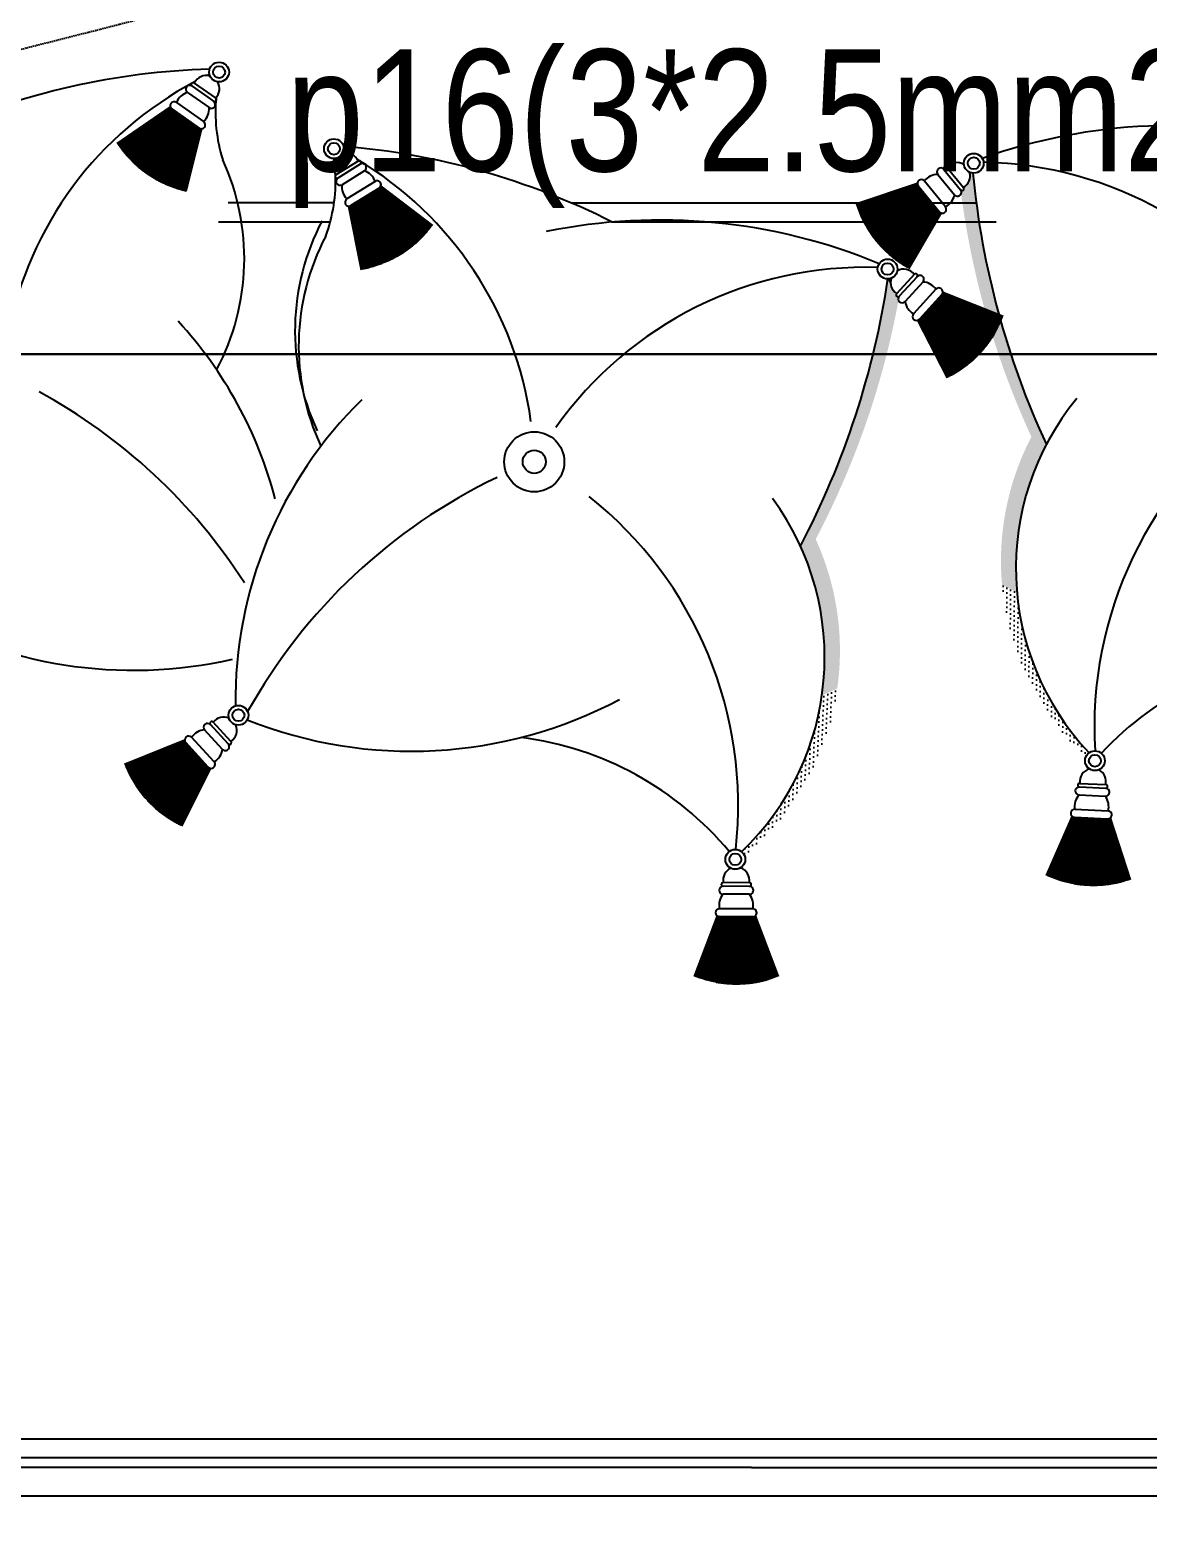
# Model space of a CAD drawing. Header units: inches. Extents: x 23642 to 146359, y -5490 to 33031.
# Drawn here: x 58561 to 59085, y 25378 to 26084 of the extents above; entities that cross this region are included whole.
import ezdxf

# ---------------------------------------------------------------- set-up
doc = ezdxf.new("R2010")
doc.units = ezdxf.units.IN
doc.header["$LTSCALE"] = 5
doc.header["$MEASUREMENT"] = 0
doc.linetypes.add('Hidden (½x)', pattern=[0.1875, 0.125, -0.0625])
for name, color, linetype in [('Lighting', 3, 'Continuous'), ('LowPower', 4, 'Continuous'), ('Power', 2, 'Continuous')]:
    doc.layers.add(name, color=color, linetype=linetype)
doc.styles.add('ROMANS', font='')
doc.styles.get('ROMANS').set_extended_font_data('Arial Narrow')
pattern_1 = [(242.8598708, (46.934024, 123.8614323), (0.001786885337, -0.002433010644), [0, -0.0027])]
pattern_2 = [(114.1448937, (47.2678317, 134.0139328), (0.00191157614, 0.0023363169), [0, -0.0027])]

# ---------------------------------------------------------------- blocks, each defined once
blk = doc.blocks.new('sofa')
h = blk.add_hatch()
h.set_pattern_fill('DOTS', color=256, scale=0.0432, angle=602.85987, style=0)
h.set_pattern_definition(pattern_1)
h.paths.add_polyline_path([(-120.17001, 133.37175), (-120.17486, 133.3623, 0.038784), (-120.1489, 133.36667, -0.001847), (-120.15779, 133.37329, -0.018128)])
h.paths.add_polyline_path([(-120.15779, 133.37329, 0.001847), (-120.1489, 133.36667, 0.036379), (-120.12544, 133.37436, -0.005703), (-120.14315, 133.37635, -0.022025)])
h.paths.add_polyline_path([(-120.14315, 133.37635, 0.005703), (-120.12544, 133.37436, 0.1075), (-120.06599, 133.41537, -0.132171), (-120.06854, 133.4174, -0.127339)])
h = blk.add_hatch()
h.set_pattern_fill('DOTS', color=256, scale=0.0432, angle=602.85987, style=0)
h.set_pattern_definition(pattern_1)
h.paths.add_polyline_path([(-120.4355, 133.34384, -0.085347), (-120.43604, 133.34178, -0.346667), (-120.42655, 133.33775), (-120.42644, 133.33784, -0.962307), (-120.42491, 133.33611, 0.000005), (-120.4249, 133.33611, -0.266117), (-120.42243, 133.33643, 0.012545), (-120.39605, 133.34056, -0.01378), (-120.38691, 133.35081, -0.02307)])
h.paths.add_polyline_path([(-120.38691, 133.35081, 0.01378), (-120.39605, 133.34056, 0.063062), (-120.26855, 133.3809, -0.012257), (-120.27584, 133.38493, -0.054739)])
h.paths.add_polyline_path([(-120.24169, 133.36969, -0.012903), (-120.23699, 133.37919, -0.042691), (-120.26371, 133.39034, -0.00624), (-120.27584, 133.38493, 0.055194)])
h.paths.add_polyline_path([(-120.23699, 133.37919, 0.012903), (-120.24169, 133.36969, 0.099932), (-120.17486, 133.3623), (-120.17001, 133.37175, -0.100151)])
h = blk.add_hatch()
h.set_pattern_fill('DOTS', color=256, scale=0.0432, angle=559.8083, style=0)
h.set_pattern_definition(pattern_2)
h.paths.add_polyline_path([(-120.36853, 133.29003, 0.085347), (-120.36896, 133.29211, 0.346667), (-120.35928, 133.29564), (-120.35917, 133.29555, 0.962307), (-120.35755, 133.29719, -0.000005), (-120.35754, 133.29719, 0.266117), (-120.35509, 133.29674, -0.012545), (-120.32896, 133.29124, 0.01378), (-120.32037, 133.28053, 0.02307)])
h.paths.add_polyline_path([(-120.32037, 133.28053, -0.01378), (-120.32896, 133.29124, -0.063062), (-120.20375, 133.2443, 0.012257), (-120.21124, 133.24065, 0.054739)])
h.paths.add_polyline_path([(-120.17634, 133.25408, 0.012903), (-120.17214, 133.24435, 0.042691), (-120.19941, 133.23461, 0.00624), (-120.21124, 133.24065, -0.055194)])
h.paths.add_polyline_path([(-120.17214, 133.24435, -0.012903), (-120.17634, 133.25408, -0.099932), (-120.10921, 133.25797), (-120.10486, 133.24828, 0.100151)])
h = blk.add_hatch()
h.set_pattern_fill('DOTS', color=256, scale=0.0432, angle=559.8083, style=0)
h.set_pattern_definition(pattern_2)
h.paths.add_polyline_path([(-120.10486, 133.24828), (-120.10921, 133.25797, -0.038784), (-120.08352, 133.25225, 0.001847), (-120.09274, 133.2461, 0.018128)])
h.paths.add_polyline_path([(-120.09274, 133.2461, -0.001847), (-120.08352, 133.25225, -0.036379), (-120.06049, 133.24334, 0.005703), (-120.07827, 133.24229, 0.022025)])
h.paths.add_polyline_path([(-120.07827, 133.24229, -0.005703), (-120.06049, 133.24334, -0.1075), (-120.00326, 133.19929, 0.132171), (-120.00591, 133.19739, 0.127339)])
for p, q in [((-119.61609, 133.20359), (-119.61609, 134.35946)), ((-119.59809, 132.19946), (-119.59809, 134.35946)), ((-119.63409, 133.4927), (-119.63409, 133.20359)), ((-119.62209, 133.4927), (-119.62209, 133.20359)), ((-120.04918, 133.41141), (-120.04835, 133.42805)), ((-120.04687, 133.4113), (-120.04605, 133.42794)), ((-120.04187, 133.41105), (-120.04105, 133.42769)), ((-120.0328, 133.4084), (-120.03176, 133.42942)), ((-120.0278, 133.40816), (-120.02676, 133.42917)), ((-120.40471, 133.1151), (-120.40471, 133.35858)), ((-120.41671, 133.08934), (-120.41671, 133.34599)), ((-120.43933, 133.32727), (-120.42644, 133.33784)), ((-120.43786, 133.32548), (-120.42498, 133.33605)), ((-120.43469, 133.32161), (-120.4218, 133.33218)), ((-120.43055, 133.31312), (-120.41428, 133.32646)), ((-120.42738, 133.30925), (-120.41111, 133.32259)), ((-120.36198, 133.32045), (-120.34643, 133.30627)), ((-120.35861, 133.32415), (-120.34306, 133.30997)), ((-120.36993, 133.30848), (-120.35761, 133.29725)), ((-120.36655, 133.31218), (-120.35424, 133.30095)), ((-120.37148, 133.30677), (-120.35917, 133.29555)), ((-119.98627, 133.20236), (-119.98631, 133.1857)), ((-119.98396, 133.20235), (-119.984, 133.18569)), ((-119.97895, 133.20234), (-119.979, 133.18568)), ((-119.96976, 133.20451), (-119.96981, 133.18346)), ((-119.96475, 133.20449), (-119.9648, 133.18345)), ((-119.63409, 133.20359), (-119.63409, 132.22405)), ((-119.62209, 133.20359), (-119.62209, 132.19946)), ((-119.61609, 133.20359), (-119.61609, 132.19946)), ((-120.4303, 132.96526), (-120.41917, 132.9474)), ((-120.42605, 132.96791), (-120.41492, 132.95005)), ((-120.44315, 132.95467), (-120.43434, 132.94053)), ((-120.44119, 132.9559), (-120.43238, 132.94175)), ((-120.43694, 132.95854), (-120.42813, 132.9444)), ((-120.41671, 132.93938), (-120.41671, 132.87236)), ((-120.40471, 132.86611), (-120.40471, 132.93695)), ((-120.07567, 132.87401), (-120.08792, 132.86271)), ((-120.07411, 132.87231), (-120.08636, 132.86101)), ((-120.07071, 132.86863), (-120.08296, 132.85733)), ((-120.4925, 132.85071), (-120.48296, 132.86438)), ((-120.4906, 132.84939), (-120.48106, 132.86305)), ((-120.4865, 132.84653), (-120.47696, 132.86019)), ((-120.06287, 132.86336), (-120.07834, 132.84909)), ((-120.05948, 132.85968), (-120.07494, 132.84541)), ((-120.48022, 132.83947), (-120.46817, 132.85672)), ((-120.47611, 132.8366), (-120.46406, 132.85386))]:
    blk.add_line(p, q)
at = {"color": 8}
for p, q in [((-120.02722, 133.43075), (-119.98816, 133.44337)), ((-120.02707, 133.43051), (-119.98796, 133.44279)), ((-120.02695, 133.43026), (-119.98777, 133.44222)), ((-120.02686, 133.43), (-119.98759, 133.44164)), ((-120.02679, 133.42973), (-119.98741, 133.44107)), ((-120.02676, 133.42946), (-119.98721, 133.44049)), ((-120.02697, 133.425), (-119.98504, 133.43105)), ((-120.02695, 133.42527), (-119.98514, 133.43165)), ((-120.02694, 133.42554), (-119.98525, 133.43224)), ((-120.02693, 133.42581), (-119.98536, 133.43284)), ((-120.02691, 133.42608), (-119.98547, 133.43344)), ((-120.0269, 133.42636), (-119.98559, 133.43403)), ((-120.02688, 133.42664), (-119.98571, 133.43462)), ((-120.02687, 133.42691), (-119.98584, 133.43522)), ((-120.02686, 133.42719), (-119.98598, 133.43581)), ((-120.02684, 133.42747), (-119.98612, 133.4364)), ((-120.02683, 133.42775), (-119.98626, 133.43698)), ((-120.02681, 133.42803), (-119.98641, 133.43757)), ((-120.0268, 133.42831), (-119.98657, 133.43816)), ((-120.02679, 133.4286), (-119.98673, 133.43874)), ((-120.02677, 133.42888), (-119.9869, 133.43932)), ((-120.02676, 133.42917), (-119.98707, 133.4399)), ((-120.02716, 133.42101), (-119.98419, 133.42199)), ((-120.02715, 133.42128), (-119.98421, 133.4226)), ((-120.02714, 133.42154), (-119.98423, 133.4232)), ((-120.02712, 133.4218), (-119.98427, 133.42381)), ((-120.02711, 133.42206), (-119.9843, 133.42442)), ((-120.0271, 133.42233), (-119.98434, 133.42502)), ((-120.02709, 133.42259), (-119.98439, 133.42563)), ((-120.02707, 133.42286), (-119.98444, 133.42623)), ((-120.02706, 133.42312), (-119.9845, 133.42684)), ((-120.02705, 133.42339), (-119.98456, 133.42744)), ((-120.02703, 133.42365), (-119.98463, 133.42804)), ((-120.02702, 133.42392), (-119.9847, 133.42865)), ((-120.02701, 133.42419), (-119.98478, 133.42925)), ((-120.02699, 133.42446), (-119.98486, 133.42985)), ((-120.02698, 133.42473), (-119.98495, 133.43045)), ((-120.02761, 133.41206), (-119.98664, 133.40156)), ((-120.0276, 133.41233), (-119.98648, 133.40215)), ((-120.02758, 133.4126), (-119.98633, 133.40274)), ((-120.02757, 133.41287), (-119.98618, 133.40332)), ((-120.02756, 133.41314), (-119.98604, 133.40391)), ((-120.02754, 133.41341), (-119.9859, 133.4045)), ((-120.02753, 133.41368), (-119.98577, 133.4051)), ((-120.02752, 133.41394), (-119.98564, 133.40569)), ((-120.0275, 133.41421), (-119.98552, 133.40629)), ((-120.02749, 133.41447), (-119.9854, 133.40688)), ((-120.02748, 133.41474), (-119.98529, 133.40748)), ((-120.02746, 133.415), (-119.98519, 133.40808)), ((-120.02745, 133.41527), (-119.98508, 133.40867)), ((-120.02744, 133.41553), (-119.98499, 133.40927)), ((-120.02742, 133.41579), (-119.9849, 133.40987)), ((-120.02741, 133.41605), (-119.98481, 133.41048)), ((-120.0274, 133.41632), (-119.98473, 133.41108)), ((-120.02738, 133.41658), (-119.98466, 133.41168)), ((-120.02737, 133.41684), (-119.98459, 133.41228)), ((-120.02736, 133.4171), (-119.98452, 133.41289)), ((-120.02735, 133.41736), (-119.98446, 133.41349)), ((-120.02733, 133.41762), (-119.98441, 133.4141)), ((-120.02732, 133.41788), (-119.98436, 133.4147)), ((-120.02731, 133.41814), (-119.98432, 133.41531)), ((-120.02729, 133.4184), (-119.98428, 133.41592)), ((-120.02728, 133.41866), (-119.98425, 133.41652)), ((-120.02728, 133.41866), (-119.98425, 133.41652)), ((-120.02727, 133.41892), (-119.98422, 133.41713)), ((-120.02725, 133.41919), (-119.9842, 133.41774)), ((-120.02724, 133.41945), (-119.98418, 133.41834)), ((-120.02723, 133.41971), (-119.98417, 133.41895)), ((-120.02722, 133.41997), (-119.98416, 133.41956)), ((-120.0272, 133.42023), (-119.98416, 133.42017)), ((-120.02719, 133.42049), (-119.98416, 133.42077)), ((-120.02718, 133.42075), (-119.98417, 133.42138)), ((-120.02842, 133.40663), (-119.9908, 133.3902)), ((-120.02825, 133.40686), (-119.99055, 133.39075)), ((-120.0281, 133.40709), (-119.99031, 133.3913)), ((-120.02798, 133.40734), (-119.99006, 133.39186)), ((-120.02789, 133.4076), (-119.98983, 133.39241)), ((-120.02783, 133.40787), (-119.98958, 133.39297)), ((-120.0278, 133.40816), (-119.98937, 133.39354)), ((-120.02779, 133.40844), (-119.98915, 133.3941)), ((-120.02778, 133.40873), (-119.98892, 133.39466)), ((-120.02776, 133.40901), (-119.98871, 133.39523)), ((-120.02775, 133.4093), (-119.98849, 133.39579)), ((-120.02773, 133.40958), (-119.98829, 133.39636)), ((-120.02772, 133.40986), (-119.98808, 133.39693)), ((-120.02771, 133.41014), (-119.98789, 133.39751)), ((-120.02769, 133.41042), (-119.98769, 133.39808)), ((-120.02768, 133.41069), (-119.9875, 133.39866)), ((-120.02766, 133.41097), (-119.98732, 133.39923)), ((-120.02765, 133.41124), (-119.98714, 133.39981)), ((-120.02764, 133.41152), (-119.98697, 133.4004)), ((-120.02762, 133.41179), (-119.9868, 133.40098)), ((-120.36012, 133.32479), (-120.34501, 133.36296)), ((-120.35984, 133.32476), (-120.34444, 133.36274)), ((-120.35957, 133.32469), (-120.34388, 133.36253)), ((-120.35931, 133.3246), (-120.34331, 133.3623)), ((-120.35906, 133.32448), (-120.34275, 133.36208)), ((-120.35883, 133.32433), (-120.34219, 133.36186)), ((-120.35861, 133.32415), (-120.34164, 133.3616)), ((-120.3584, 133.32395), (-120.34108, 133.36136)), ((-120.35818, 133.32376), (-120.34053, 133.36112)), ((-120.35797, 133.32357), (-120.33998, 133.36087)), ((-120.35776, 133.32338), (-120.33943, 133.36062)), ((-120.35756, 133.32319), (-120.33888, 133.36036)), ((-120.35735, 133.323), (-120.33833, 133.3601)), ((-120.35714, 133.32281), (-120.33779, 133.35983)), ((-120.35694, 133.32262), (-120.33725, 133.35956)), ((-120.35673, 133.32244), (-120.33671, 133.35928)), ((-120.35653, 133.32225), (-120.33617, 133.359)), ((-120.35632, 133.32206), (-120.33563, 133.35872)), ((-120.35612, 133.32188), (-120.3351, 133.35843)), ((-120.35592, 133.3217), (-120.33457, 133.35813)), ((-120.35572, 133.32151), (-120.33405, 133.35783)), ((-120.35552, 133.32133), (-120.33352, 133.35753)), ((-120.35532, 133.32115), (-120.333, 133.35722)), ((-120.35512, 133.32097), (-120.33248, 133.3569)), ((-120.35492, 133.32078), (-120.33196, 133.35659)), ((-120.35472, 133.3206), (-120.33145, 133.35626)), ((-120.35452, 133.32042), (-120.33094, 133.35594)), ((-120.35433, 133.32024), (-120.33043, 133.3556)), ((-120.35413, 133.32007), (-120.32992, 133.35527)), ((-120.35393, 133.31989), (-120.32942, 133.35493)), ((-120.35374, 133.31971), (-120.32892, 133.35458)), ((-120.35354, 133.31953), (-120.32842, 133.35423)), ((-120.35335, 133.31935), (-120.32793, 133.35388)), ((-120.35315, 133.31917), (-120.32744, 133.35352)), ((-120.35296, 133.319), (-120.32695, 133.35316)), ((-120.35277, 133.31882), (-120.32647, 133.35279)), ((-120.35257, 133.31864), (-120.32599, 133.35242)), ((-120.35238, 133.31847), (-120.32551, 133.35205)), ((-120.35218, 133.31829), (-120.32503, 133.35167)), ((-120.35199, 133.31811), (-120.32456, 133.35129)), ((-120.3518, 133.31794), (-120.32409, 133.3509)), ((-120.3516, 133.31776), (-120.32363, 133.35051)), ((-120.35141, 133.31759), (-120.32317, 133.35011)), ((-120.35122, 133.31741), (-120.32271, 133.34971)), ((-120.35103, 133.31723), (-120.32226, 133.34931)), ((-120.35083, 133.31706), (-120.32181, 133.3489)), ((-120.35083, 133.31706), (-120.32181, 133.3489)), ((-120.35064, 133.31688), (-120.32136, 133.34849)), ((-120.35045, 133.31671), (-120.32091, 133.34807)), ((-120.35026, 133.31653), (-120.32047, 133.34766)), ((-120.35006, 133.31636), (-120.32004, 133.34723)), ((-120.34987, 133.31618), (-120.31961, 133.34681)), ((-120.34968, 133.316), (-120.31918, 133.34638)), ((-120.34948, 133.31583), (-120.31875, 133.34594)), ((-120.34929, 133.31565), (-120.31833, 133.3455)), ((-120.3491, 133.31547), (-120.31791, 133.34506)), ((-120.3489, 133.3153), (-120.3175, 133.34462)), ((-120.34871, 133.31512), (-120.31709, 133.34417)), ((-120.34851, 133.31494), (-120.31668, 133.34372)), ((-120.34832, 133.31477), (-120.31628, 133.34326)), ((-120.34812, 133.31459), (-120.31589, 133.3428)), ((-120.34793, 133.31441), (-120.31549, 133.34234)), ((-120.34773, 133.31423), (-120.3151, 133.34188)), ((-120.34754, 133.31405), (-120.31472, 133.34141)), ((-120.34734, 133.31387), (-120.31434, 133.34093)), ((-120.34714, 133.31369), (-120.31396, 133.34046)), ((-120.34694, 133.31351), (-120.31359, 133.33998)), ((-120.34675, 133.31333), (-120.31322, 133.3395)), ((-120.34655, 133.31315), (-120.31285, 133.33901)), ((-120.34635, 133.31297), (-120.31249, 133.33852)), ((-120.34615, 133.31279), (-120.31214, 133.33803)), ((-120.34595, 133.31261), (-120.31178, 133.33754)), ((-120.34575, 133.31242), (-120.31144, 133.33704)), ((-120.34555, 133.31224), (-120.31109, 133.33654)), ((-120.34534, 133.31205), (-120.31076, 133.33604)), ((-120.34514, 133.31187), (-120.31042, 133.33553)), ((-120.34494, 133.31168), (-120.31009, 133.33502)), ((-120.34473, 133.3115), (-120.30977, 133.33451)), ((-120.34452, 133.31131), (-120.30945, 133.334)), ((-120.34432, 133.31112), (-120.30913, 133.33348)), ((-120.34411, 133.31093), (-120.30882, 133.33296)), ((-120.3439, 133.31074), (-120.30851, 133.33244)), ((-120.34369, 133.31055), (-120.30821, 133.33191)), ((-120.34348, 133.31036), (-120.30791, 133.33139)), ((-120.34327, 133.31017), (-120.30762, 133.33086)), ((-120.34306, 133.30997), (-120.30733, 133.33032)), ((-120.34286, 133.30977), (-120.30702, 133.3298)), ((-120.34269, 133.30955), (-120.30675, 133.32926)), ((-120.34254, 133.30931), (-120.30648, 133.32872)), ((-120.34243, 133.30907), (-120.3062, 133.32818)), ((-120.34234, 133.3088), (-120.30593, 133.32764)), ((-120.41843, 133.31658), (-120.39006, 133.28418)), ((-120.41823, 133.31675), (-120.38961, 133.28458)), ((-120.41803, 133.31691), (-120.38916, 133.28499)), ((-120.41783, 133.31708), (-120.38871, 133.2854)), ((-120.41763, 133.31724), (-120.38827, 133.28581)), ((-120.41742, 133.31741), (-120.38783, 133.28623)), ((-120.41722, 133.31758), (-120.38739, 133.28665)), ((-120.41702, 133.31774), (-120.38696, 133.28708)), ((-120.41681, 133.31791), (-120.38653, 133.28751)), ((-120.41661, 133.31808), (-120.38611, 133.28794)), ((-120.41641, 133.31824), (-120.38569, 133.28838)), ((-120.4162, 133.31841), (-120.38527, 133.28882)), ((-120.416, 133.31858), (-120.38486, 133.28927)), ((-120.41579, 133.31875), (-120.38445, 133.28972)), ((-120.41558, 133.31892), (-120.38404, 133.29017)), ((-120.41538, 133.31909), (-120.38364, 133.29062)), ((-120.41517, 133.31925), (-120.38324, 133.29108)), ((-120.41496, 133.31942), (-120.38285, 133.29154)), ((-120.41476, 133.3196), (-120.38246, 133.29201)), ((-120.41455, 133.31977), (-120.38207, 133.29248)), ((-120.41434, 133.31994), (-120.38169, 133.29295)), ((-120.41413, 133.32011), (-120.38132, 133.29343)), ((-120.41392, 133.32028), (-120.38094, 133.2939)), ((-120.41371, 133.32046), (-120.38057, 133.29439)), ((-120.4135, 133.32063), (-120.38021, 133.29487)), ((-120.41328, 133.3208), (-120.37985, 133.29536)), ((-120.41307, 133.32098), (-120.37949, 133.29585)), ((-120.41286, 133.32115), (-120.37914, 133.29634)), ((-120.41264, 133.32133), (-120.3788, 133.29684)), ((-120.41242, 133.32151), (-120.37845, 133.29734)), ((-120.41221, 133.32169), (-120.37812, 133.29784)), ((-120.41199, 133.32187), (-120.37778, 133.29835)), ((-120.41177, 133.32205), (-120.37745, 133.29886)), ((-120.41155, 133.32223), (-120.37713, 133.29937)), ((-120.41133, 133.32241), (-120.37681, 133.29988)), ((-120.41111, 133.32259), (-120.37649, 133.3004)), ((-120.4109, 133.32278), (-120.37615, 133.3009)), ((-120.41071, 133.32299), (-120.37586, 133.30143)), ((-120.41056, 133.32322), (-120.37555, 133.30195)), ((-120.41043, 133.32346), (-120.37525, 133.30248)), ((-120.41032, 133.32372), (-120.37495, 133.303)), ((-120.42892, 133.30868), (-120.41582, 133.26978)), ((-120.42864, 133.3087), (-120.41524, 133.26996)), ((-120.42836, 133.30875), (-120.41467, 133.27015)), ((-120.4281, 133.30883), (-120.4141, 133.27034)), ((-120.42785, 133.30894), (-120.41352, 133.27054)), ((-120.4276, 133.30908), (-120.41295, 133.27073)), ((-120.42738, 133.30925), (-120.41239, 133.27096)), ((-120.42715, 133.30943), (-120.41182, 133.27117)), ((-120.42693, 133.30961), (-120.41125, 133.27138)), ((-120.42671, 133.30979), (-120.41069, 133.2716)), ((-120.42649, 133.30997), (-120.41013, 133.27182)), ((-120.42627, 133.31015), (-120.40956, 133.27205)), ((-120.42606, 133.31033), (-120.409, 133.27228)), ((-120.42584, 133.3105), (-120.40845, 133.27252)), ((-120.42563, 133.31068), (-120.40789, 133.27276)), ((-120.42541, 133.31086), (-120.40734, 133.27301)), ((-120.4252, 133.31103), (-120.40679, 133.27327)), ((-120.42499, 133.31121), (-120.40624, 133.27352)), ((-120.42477, 133.31138), (-120.40569, 133.27379)), ((-120.42456, 133.31155), (-120.40515, 133.27405)), ((-120.42435, 133.31173), (-120.40461, 133.27432)), ((-120.42414, 133.3119), (-120.40407, 133.2746)), ((-120.42393, 133.31207), (-120.40353, 133.27488)), ((-120.42372, 133.31224), (-120.40299, 133.27517)), ((-120.42352, 133.31241), (-120.40246, 133.27546)), ((-120.42331, 133.31258), (-120.40193, 133.27575)), ((-120.4231, 133.31275), (-120.4014, 133.27605)), ((-120.4229, 133.31292), (-120.40088, 133.27636)), ((-120.42269, 133.31309), (-120.40036, 133.27667)), ((-120.42249, 133.31326), (-120.39984, 133.27698)), ((-120.42228, 133.31342), (-120.39932, 133.2773)), ((-120.42208, 133.31359), (-120.3988, 133.27762)), ((-120.42187, 133.31376), (-120.39829, 133.27795)), ((-120.42167, 133.31393), (-120.39778, 133.27828)), ((-120.42147, 133.31409), (-120.39728, 133.27862)), ((-120.42126, 133.31426), (-120.39678, 133.27896)), ((-120.42106, 133.31443), (-120.39628, 133.2793)), ((-120.42086, 133.31459), (-120.39578, 133.27965)), ((-120.42065, 133.31476), (-120.39528, 133.28001)), ((-120.42045, 133.31492), (-120.39479, 133.28037)), ((-120.42025, 133.31509), (-120.39431, 133.28073)), ((-120.42005, 133.31526), (-120.39382, 133.28109)), ((-120.41985, 133.31542), (-120.39334, 133.28146)), ((-120.41964, 133.31559), (-120.39286, 133.28184)), ((-120.41944, 133.31575), (-120.39239, 133.28222)), ((-120.41924, 133.31592), (-120.39192, 133.2826)), ((-120.41924, 133.31592), (-120.39192, 133.2826)), ((-120.41904, 133.31608), (-120.39145, 133.28299)), ((-120.41884, 133.31625), (-120.39098, 133.28338)), ((-120.41864, 133.31641), (-120.39052, 133.28378)), ((-119.96529, 133.20605), (-119.92686, 133.22049)), ((-119.96512, 133.20582), (-119.92664, 133.21993)), ((-119.96499, 133.20557), (-119.92642, 133.21936)), ((-119.96489, 133.20532), (-119.92621, 133.2188)), ((-119.96481, 133.20505), (-119.926, 133.21823)), ((-119.96477, 133.20478), (-119.92578, 133.21766)), ((-119.96476, 133.20279), (-119.9245, 133.21363)), ((-119.96476, 133.20251), (-119.92433, 133.21304)), ((-119.96476, 133.20223), (-119.92417, 133.21246)), ((-119.96476, 133.20195), (-119.92401, 133.21187)), ((-119.96475, 133.20449), (-119.92561, 133.21708)), ((-119.96475, 133.2042), (-119.92541, 133.21651)), ((-119.96475, 133.20392), (-119.92522, 133.21594)), ((-119.96475, 133.20363), (-119.92503, 133.21536)), ((-119.96475, 133.20335), (-119.92485, 133.21479)), ((-119.96475, 133.20307), (-119.92467, 133.21421)), ((-119.96477, 133.1987), (-119.92252, 133.20475)), ((-119.96477, 133.19843), (-119.92243, 133.20415)), ((-119.96477, 133.19817), (-119.92234, 133.20355)), ((-119.96477, 133.1979), (-119.92226, 133.20295)), ((-119.96477, 133.19764), (-119.92219, 133.20235)), ((-119.96476, 133.20168), (-119.92386, 133.21129)), ((-119.96476, 133.2014), (-119.92371, 133.2107)), ((-119.96476, 133.20113), (-119.92357, 133.21011)), ((-119.96476, 133.20085), (-119.92343, 133.20952)), ((-119.96476, 133.20058), (-119.9233, 133.20893)), ((-119.96476, 133.20031), (-119.92317, 133.20833)), ((-119.96476, 133.20004), (-119.92305, 133.20774)), ((-119.96476, 133.19977), (-119.92293, 133.20714)), ((-119.96476, 133.1995), (-119.92282, 133.20655)), ((-119.96476, 133.19923), (-119.92271, 133.20595)), ((-119.96476, 133.19897), (-119.92261, 133.20535)), ((-119.96478, 133.19502), (-119.92173, 133.19629)), ((-119.96478, 133.19475), (-119.92171, 133.19568)), ((-119.96478, 133.19449), (-119.9217, 133.19508)), ((-119.96478, 133.19423), (-119.92169, 133.19447)), ((-119.96478, 133.19397), (-119.92169, 133.19386)), ((-119.96478, 133.19397), (-119.92169, 133.19386)), ((-119.96478, 133.19371), (-119.92169, 133.19325)), ((-119.96478, 133.19345), (-119.9217, 133.19265)), ((-119.96478, 133.19319), (-119.92172, 133.19204)), ((-119.96478, 133.19293), (-119.92174, 133.19143)), ((-119.96478, 133.19267), (-119.92176, 133.19083)), ((-119.96477, 133.19737), (-119.92212, 133.20174)), ((-119.96477, 133.19711), (-119.92205, 133.20114)), ((-119.96477, 133.19685), (-119.92199, 133.20053)), ((-119.96477, 133.19659), (-119.92194, 133.19993)), ((-119.96477, 133.19632), (-119.92189, 133.19932)), ((-119.96477, 133.19606), (-119.92185, 133.19872)), ((-119.96477, 133.1958), (-119.92181, 133.19811)), ((-119.96477, 133.19554), (-119.92178, 133.19751)), ((-119.96477, 133.19528), (-119.92175, 133.1969)), ((-119.96482, 133.18317), (-119.9259, 133.17008)), ((-119.9648, 133.18709), (-119.92351, 133.17821)), ((-119.9648, 133.18682), (-119.92365, 133.17762)), ((-119.9648, 133.18654), (-119.9238, 133.17703)), ((-119.9648, 133.18627), (-119.92395, 133.17645)), ((-119.9648, 133.18599), (-119.9241, 133.17586)), ((-119.9648, 133.18571), (-119.92426, 133.17528)), ((-119.9648, 133.18544), (-119.92443, 133.17469)), ((-119.9648, 133.18516), (-119.9246, 133.17411)), ((-119.9648, 133.18488), (-119.92477, 133.17353)), ((-119.9648, 133.18459), (-119.92496, 133.17295)), ((-119.9648, 133.18431), (-119.92514, 133.17238)), ((-119.9648, 133.18403), (-119.92533, 133.1718)), ((-119.9648, 133.18374), (-119.92553, 133.17123)), ((-119.9648, 133.18345), (-119.92573, 133.17066)), ((-119.96479, 133.19109), (-119.92203, 133.18719)), ((-119.96479, 133.19083), (-119.92209, 133.18659)), ((-119.96479, 133.19057), (-119.92216, 133.18598)), ((-119.96479, 133.1903), (-119.92223, 133.18538)), ((-119.96479, 133.19004), (-119.92231, 133.18478)), ((-119.96479, 133.18978), (-119.92239, 133.18418)), ((-119.96479, 133.18951), (-119.92248, 133.18358)), ((-119.96479, 133.18924), (-119.92257, 133.18298)), ((-119.96479, 133.18898), (-119.92267, 133.18238)), ((-119.96479, 133.18871), (-119.92278, 133.18178)), ((-119.96479, 133.18844), (-119.92289, 133.18118)), ((-119.96479, 133.18817), (-119.923, 133.18059)), ((-119.96479, 133.1879), (-119.92312, 133.17999)), ((-119.96479, 133.18763), (-119.92324, 133.1794)), ((-119.96479, 133.18736), (-119.92337, 133.1788)), ((-119.96478, 133.19241), (-119.92179, 133.19022)), ((-119.96478, 133.19214), (-119.92183, 133.18961)), ((-119.96478, 133.19188), (-119.92187, 133.18901)), ((-119.96478, 133.19162), (-119.92192, 133.1884)), ((-119.96478, 133.19136), (-119.92197, 133.1878)), ((-119.96535, 133.1819), (-119.927, 133.16726)), ((-119.96518, 133.18213), (-119.92677, 133.16782)), ((-119.96505, 133.18237), (-119.92655, 133.16839)), ((-119.96495, 133.18263), (-119.92634, 133.16895)), ((-119.96487, 133.18289), (-119.92613, 133.16952)), ((-120.42733, 132.96894), (-120.40244, 133.00159)), ((-120.42707, 132.96883), (-120.40196, 133.00123)), ((-120.42683, 132.9687), (-120.40147, 133.00086)), ((-120.4266, 132.96853), (-120.40099, 133.0005)), ((-120.4264, 132.96835), (-120.40051, 133.00013)), ((-120.42621, 132.96814), (-120.40003, 132.99977)), ((-120.42605, 132.96791), (-120.39957, 132.99937)), ((-120.4259, 132.96767), (-120.3991, 132.99899)), ((-120.42575, 132.96742), (-120.39863, 132.9986)), ((-120.4256, 132.96718), (-120.39817, 132.99821)), ((-120.42545, 132.96694), (-120.39771, 132.99782)), ((-120.4253, 132.9667), (-120.39725, 132.99743)), ((-120.42515, 132.96646), (-120.39679, 132.99703)), ((-120.425, 132.96623), (-120.39634, 132.99662)), ((-120.42485, 132.96599), (-120.39589, 132.99621)), ((-120.42471, 132.96575), (-120.39545, 132.9958)), ((-120.42456, 132.96552), (-120.39501, 132.99538)), ((-120.42442, 132.96529), (-120.39457, 132.99496)), ((-120.42427, 132.96505), (-120.39414, 132.99454)), ((-120.42413, 132.96482), (-120.39371, 132.99411)), ((-120.42398, 132.96459), (-120.39328, 132.99368)), ((-120.42384, 132.96436), (-120.39286, 132.99325)), ((-120.4237, 132.96413), (-120.39244, 132.99281)), ((-120.42355, 132.9639), (-120.39202, 132.99236)), ((-120.42341, 132.96367), (-120.39161, 132.99192)), ((-120.42327, 132.96345), (-120.39121, 132.99147)), ((-120.42313, 132.96322), (-120.3908, 132.99101)), ((-120.42299, 132.96299), (-120.3904, 132.99056)), ((-120.42285, 132.96277), (-120.39001, 132.9901)), ((-120.42271, 132.96254), (-120.38962, 132.98963)), ((-120.42257, 132.96232), (-120.38923, 132.98917)), ((-120.42243, 132.96209), (-120.38884, 132.9887)), ((-120.42229, 132.96187), (-120.38847, 132.98822)), ((-120.42215, 132.96165), (-120.38809, 132.98774)), ((-120.42201, 132.96142), (-120.38772, 132.98726)), ((-120.42187, 132.9612), (-120.38735, 132.98678)), ((-120.42173, 132.96098), (-120.38699, 132.98629)), ((-120.42159, 132.96075), (-120.38663, 132.9858)), ((-120.42145, 132.96053), (-120.38628, 132.98531)), ((-120.42132, 132.96031), (-120.38593, 132.98481)), ((-120.42118, 132.96009), (-120.38558, 132.98431)), ((-120.42104, 132.95987), (-120.38524, 132.98381)), ((-120.4209, 132.95965), (-120.3849, 132.9833)), ((-120.42076, 132.95942), (-120.38457, 132.9828)), ((-120.42062, 132.9592), (-120.38424, 132.98228)), ((-120.42049, 132.95898), (-120.38392, 132.98177)), ((-120.42049, 132.95898), (-120.38392, 132.98177)), ((-120.42035, 132.95876), (-120.3836, 132.98125)), ((-120.42021, 132.95854), (-120.38329, 132.98073)), ((-120.42007, 132.95832), (-120.38298, 132.98021)), ((-120.41993, 132.9581), (-120.38267, 132.97969)), ((-120.4198, 132.95787), (-120.38237, 132.97916)), ((-120.41966, 132.95765), (-120.38207, 132.97863)), ((-120.41952, 132.95743), (-120.38178, 132.97809)), ((-120.41938, 132.95721), (-120.38149, 132.97756)), ((-120.41924, 132.95699), (-120.38121, 132.97702)), ((-120.4191, 132.95676), (-120.38093, 132.97648)), ((-120.41897, 132.95654), (-120.38066, 132.97594)), ((-120.41883, 132.95632), (-120.38039, 132.97539)), ((-120.41869, 132.95609), (-120.38013, 132.97485)), ((-120.41855, 132.95587), (-120.37987, 132.9743)), ((-120.41841, 132.95564), (-120.37962, 132.97374)), ((-120.41827, 132.95542), (-120.37937, 132.97319)), ((-120.41813, 132.95519), (-120.37913, 132.97263)), ((-120.41799, 132.95497), (-120.37889, 132.97208)), ((-120.41785, 132.95474), (-120.37865, 132.97152)), ((-120.4177, 132.95452), (-120.37842, 132.97095)), ((-120.41756, 132.95429), (-120.3782, 132.97039)), ((-120.41742, 132.95406), (-120.37798, 132.96982)), ((-120.41728, 132.95383), (-120.37776, 132.96926)), ((-120.41713, 132.9536), (-120.37755, 132.96869)), ((-120.41699, 132.95337), (-120.37735, 132.96812)), ((-120.41685, 132.95314), (-120.37715, 132.96754)), ((-120.4167, 132.95291), (-120.37696, 132.96697)), ((-120.41656, 132.95268), (-120.37677, 132.96639)), ((-120.41641, 132.95244), (-120.37658, 132.96582)), ((-120.41627, 132.95221), (-120.3764, 132.96524)), ((-120.41612, 132.95197), (-120.37623, 132.96466)), ((-120.41597, 132.95174), (-120.37606, 132.96407)), ((-120.41582, 132.9515), (-120.3759, 132.96349)), ((-120.41568, 132.95126), (-120.37574, 132.96291)), ((-120.41553, 132.95102), (-120.37558, 132.96232)), ((-120.41538, 132.95078), (-120.37543, 132.96173)), ((-120.41523, 132.95054), (-120.37529, 132.96114)), ((-120.41507, 132.9503), (-120.37515, 132.96056)), ((-120.41492, 132.95005), (-120.37502, 132.95997)), ((-120.41479, 132.9498), (-120.37486, 132.95938)), ((-120.41468, 132.94955), (-120.37475, 132.95878)), ((-120.41461, 132.94928), (-120.37463, 132.95819)), ((-120.41456, 132.94901), (-120.37451, 132.9576)), ((-120.41456, 132.94845), (-120.37429, 132.95641)), ((-120.41454, 132.94873), (-120.3744, 132.957)), ((-120.06052, 132.85871), (-120.0251, 132.83689)), ((-120.06032, 132.85891), (-120.0248, 132.83742)), ((-120.06011, 132.8591), (-120.0245, 132.83794)), ((-120.0599, 132.85929), (-120.02421, 132.83847)), ((-120.05969, 132.85948), (-120.02392, 132.839)), ((-120.05948, 132.85968), (-120.02363, 132.83954)), ((-120.05928, 132.85988), (-120.02332, 132.84006)), ((-120.05911, 132.8601), (-120.02306, 132.84061)), ((-120.05897, 132.86034), (-120.02279, 132.84114)), ((-120.05885, 132.86059), (-120.02252, 132.84169)), ((-120.05876, 132.86085), (-120.02225, 132.84223)), ((-120.0587, 132.86113), (-120.02199, 132.84277)), ((-120.46738, 132.84911), (-120.42923, 132.82998)), ((-120.46723, 132.84932), (-120.42897, 132.83052)), ((-120.46708, 132.84954), (-120.42871, 132.83107)), ((-120.46692, 132.84976), (-120.42845, 132.83163)), ((-120.46677, 132.84998), (-120.42821, 132.83218)), ((-120.46661, 132.8502), (-120.42796, 132.83273)), ((-120.46646, 132.85043), (-120.42772, 132.83329)), ((-120.4663, 132.85065), (-120.42749, 132.83385)), ((-120.46615, 132.85087), (-120.42726, 132.83441)), ((-120.46599, 132.8511), (-120.42703, 132.83498)), ((-120.46584, 132.85132), (-120.42682, 132.83554)), ((-120.46568, 132.85155), (-120.4266, 132.83611)), ((-120.46552, 132.85177), (-120.42639, 132.83668)), ((-120.46536, 132.852), (-120.42619, 132.83725)), ((-120.4652, 132.85223), (-120.42599, 132.83782)), ((-120.46504, 132.85246), (-120.42579, 132.8384)), ((-120.46488, 132.85269), (-120.4256, 132.83897)), ((-120.46472, 132.85292), (-120.42542, 132.83955)), ((-120.46456, 132.85315), (-120.42524, 132.84013)), ((-120.46439, 132.85338), (-120.42507, 132.84071)), ((-120.46423, 132.85362), (-120.4249, 132.84129)), ((-120.46407, 132.85385), (-120.42473, 132.84187)), ((-120.46392, 132.8541), (-120.42454, 132.84245)), ((-120.4638, 132.85435), (-120.4244, 132.84303)), ((-120.46371, 132.85461), (-120.42425, 132.84362)), ((-120.46365, 132.85488), (-120.4241, 132.84421)), ((-120.46362, 132.85544), (-120.42382, 132.84538)), ((-120.46362, 132.85515), (-120.42396, 132.84479)), ((-120.07088, 132.84916), (-120.04709, 132.81379)), ((-120.07069, 132.84934), (-120.04658, 132.81412)), ((-120.07049, 132.84952), (-120.04608, 132.81446)), ((-120.0703, 132.8497), (-120.04558, 132.8148)), ((-120.0701, 132.84988), (-120.04508, 132.81515)), ((-120.06991, 132.85006), (-120.04458, 132.8155)), ((-120.06971, 132.85024), (-120.04409, 132.81586)), ((-120.06952, 132.85042), (-120.0436, 132.81622)), ((-120.06933, 132.8506), (-120.04312, 132.81659)), ((-120.06913, 132.85077), (-120.04264, 132.81696)), ((-120.06894, 132.85095), (-120.04216, 132.81733)), ((-120.06875, 132.85113), (-120.04168, 132.81771)), ((-120.06855, 132.85131), (-120.04121, 132.81809)), ((-120.06836, 132.85148), (-120.04074, 132.81848)), ((-120.06817, 132.85166), (-120.04027, 132.81887)), ((-120.06798, 132.85184), (-120.03981, 132.81926)), ((-120.06779, 132.85202), (-120.03935, 132.81966)), ((-120.06759, 132.85219), (-120.0389, 132.82006)), ((-120.0674, 132.85237), (-120.03844, 132.82047)), ((-120.06721, 132.85255), (-120.038, 132.82088)), ((-120.06721, 132.85255), (-120.038, 132.82088)), ((-120.06702, 132.85272), (-120.03755, 132.82129)), ((-120.06683, 132.8529), (-120.03711, 132.82171)), ((-120.06664, 132.85308), (-120.03667, 132.82213)), ((-120.06644, 132.85325), (-120.03624, 132.82255)), ((-120.06625, 132.85343), (-120.03581, 132.82298)), ((-120.06606, 132.85361), (-120.03538, 132.82342)), ((-120.06587, 132.85379), (-120.03496, 132.82385)), ((-120.06568, 132.85396), (-120.03454, 132.82429)), ((-120.06548, 132.85414), (-120.03413, 132.82474)), ((-120.06529, 132.85432), (-120.03372, 132.82518)), ((-120.0651, 132.8545), (-120.03331, 132.82563)), ((-120.0649, 132.85468), (-120.03291, 132.82609)), ((-120.06471, 132.85485), (-120.03251, 132.82655)), ((-120.06452, 132.85503), (-120.03211, 132.82701)), ((-120.06432, 132.85521), (-120.03172, 132.82747)), ((-120.06413, 132.85539), (-120.03133, 132.82794)), ((-120.06393, 132.85557), (-120.03095, 132.82841)), ((-120.06374, 132.85575), (-120.03057, 132.82889)), ((-120.06354, 132.85593), (-120.0302, 132.82936)), ((-120.06334, 132.85611), (-120.02983, 132.82985)), ((-120.06315, 132.8563), (-120.02946, 132.83033)), ((-120.06295, 132.85648), (-120.0291, 132.83082)), ((-120.06275, 132.85666), (-120.02874, 132.83131)), ((-120.06255, 132.85684), (-120.02839, 132.8318)), ((-120.06235, 132.85703), (-120.02804, 132.8323)), ((-120.06215, 132.85721), (-120.0277, 132.8328)), ((-120.06195, 132.8574), (-120.02736, 132.8333)), ((-120.06175, 132.85758), (-120.02702, 132.8338)), ((-120.06155, 132.85777), (-120.02669, 132.83431)), ((-120.06135, 132.85796), (-120.02636, 132.83482)), ((-120.06114, 132.85815), (-120.02604, 132.83534)), ((-120.06094, 132.85833), (-120.02573, 132.83585)), ((-120.06073, 132.85852), (-120.02541, 132.83637)), ((-120.47403, 132.83959), (-120.44518, 132.80875)), ((-120.47387, 132.83981), (-120.44473, 132.80915)), ((-120.47372, 132.84003), (-120.44429, 132.80957)), ((-120.47356, 132.84025), (-120.44385, 132.80998)), ((-120.47341, 132.84047), (-120.44341, 132.8104)), ((-120.47325, 132.84069), (-120.44298, 132.81083)), ((-120.4731, 132.84091), (-120.44255, 132.81126)), ((-120.47295, 132.84113), (-120.44212, 132.81169)), ((-120.4728, 132.84135), (-120.4417, 132.81212)), ((-120.47264, 132.84157), (-120.44128, 132.81256)), ((-120.47249, 132.84179), (-120.44086, 132.81301)), ((-120.47234, 132.84201), (-120.44045, 132.81345)), ((-120.47219, 132.84222), (-120.44004, 132.8139)), ((-120.47204, 132.84244), (-120.43964, 132.81436)), ((-120.47189, 132.84265), (-120.43924, 132.81481)), ((-120.47174, 132.84287), (-120.43884, 132.81527)), ((-120.47159, 132.84309), (-120.43845, 132.81574)), ((-120.47143, 132.8433), (-120.43806, 132.81621)), ((-120.47128, 132.84352), (-120.43768, 132.81668)), ((-120.47114, 132.84373), (-120.4373, 132.81715)), ((-120.47099, 132.84394), (-120.43693, 132.81763)), ((-120.47084, 132.84416), (-120.43655, 132.81811)), ((-120.47069, 132.84437), (-120.43619, 132.81859)), ((-120.47054, 132.84459), (-120.43582, 132.81908)), ((-120.47039, 132.8448), (-120.43547, 132.81957)), ((-120.47024, 132.84501), (-120.43511, 132.82006)), ((-120.47009, 132.84523), (-120.43476, 132.82056)), ((-120.47009, 132.84523), (-120.43476, 132.82056)), ((-120.46994, 132.84544), (-120.43442, 132.82106)), ((-120.46979, 132.84566), (-120.43407, 132.82156)), ((-120.46964, 132.84587), (-120.43374, 132.82207)), ((-120.46949, 132.84608), (-120.4334, 132.82258)), ((-120.46934, 132.8463), (-120.43308, 132.82309)), ((-120.46919, 132.84651), (-120.43275, 132.8236)), ((-120.46904, 132.84673), (-120.43243, 132.82412)), ((-120.46889, 132.84694), (-120.43212, 132.82464)), ((-120.46874, 132.84716), (-120.43181, 132.82516)), ((-120.46859, 132.84737), (-120.4315, 132.82569)), ((-120.46844, 132.84759), (-120.4312, 132.82621)), ((-120.46829, 132.8478), (-120.43091, 132.82674)), ((-120.46814, 132.84802), (-120.43062, 132.82728)), ((-120.46799, 132.84824), (-120.43033, 132.82781)), ((-120.46784, 132.84845), (-120.43005, 132.82835)), ((-120.46769, 132.84867), (-120.42977, 132.82889)), ((-120.46753, 132.84889), (-120.4295, 132.82943)), ((-120.07645, 132.84476), (-120.06111, 132.80668)), ((-120.07617, 132.84479), (-120.06055, 132.8069)), ((-120.0759, 132.84486), (-120.05999, 132.80712)), ((-120.07564, 132.84496), (-120.05942, 132.80735)), ((-120.0754, 132.84508), (-120.05887, 132.80758)), ((-120.07516, 132.84523), (-120.0583, 132.8078)), ((-120.07494, 132.84541), (-120.05776, 132.80806)), ((-120.07473, 132.84561), (-120.0572, 132.8083)), ((-120.07452, 132.8458), (-120.05665, 132.80855)), ((-120.07431, 132.846), (-120.0561, 132.8088)), ((-120.0741, 132.84619), (-120.05555, 132.80905)), ((-120.0739, 132.84638), (-120.055, 132.80932)), ((-120.07369, 132.84657), (-120.05446, 132.80958)), ((-120.07349, 132.84676), (-120.05391, 132.80985)), ((-120.07328, 132.84695), (-120.05337, 132.81013)), ((-120.07308, 132.84713), (-120.05284, 132.81041)), ((-120.07287, 132.84732), (-120.0523, 132.81069)), ((-120.07267, 132.84751), (-120.05177, 132.81098)), ((-120.07247, 132.84769), (-120.05124, 132.81127)), ((-120.07227, 132.84788), (-120.05071, 132.81157)), ((-120.07207, 132.84806), (-120.05018, 132.81187)), ((-120.07187, 132.84825), (-120.04966, 132.81218)), ((-120.07167, 132.84843), (-120.04914, 132.81249)), ((-120.07147, 132.84861), (-120.04862, 132.81281)), ((-120.07128, 132.8488), (-120.04811, 132.81313)), ((-120.07108, 132.84898), (-120.04759, 132.81346)), ((-120.47744, 132.83564), (-120.4543, 132.80174)), ((-120.47718, 132.83573), (-120.45379, 132.80207)), ((-120.47693, 132.83586), (-120.45329, 132.80241)), ((-120.4767, 132.83601), (-120.45279, 132.80275)), ((-120.47648, 132.83618), (-120.45229, 132.8031)), ((-120.47629, 132.83638), (-120.45179, 132.80343)), ((-120.47611, 132.8366), (-120.45131, 132.80381)), ((-120.47595, 132.83684), (-120.45082, 132.80416)), ((-120.47578, 132.83707), (-120.45033, 132.80452)), ((-120.47562, 132.83731), (-120.44985, 132.80488)), ((-120.47546, 132.83754), (-120.44937, 132.80525)), ((-120.4753, 132.83777), (-120.44889, 132.80562)), ((-120.47514, 132.838), (-120.44842, 132.806)), ((-120.47498, 132.83823), (-120.44794, 132.80638)), ((-120.47482, 132.83846), (-120.44747, 132.80676)), ((-120.47466, 132.83869), (-120.44701, 132.80715)), ((-120.4745, 132.83891), (-120.44655, 132.80754)), ((-120.47434, 132.83914), (-120.44609, 132.80794)), ((-120.47419, 132.83936), (-120.44563, 132.80834))]:
    blk.add_line(p, q, dxfattribs=at)
blk.add_lwpolyline([(-120.36857, 133.29054, -0.011501), (-120.36606, 133.2917)], format="xyb")
for centre, radius in [((-120.06349, 133.42112), 0.00627), ((-120.06349, 133.42112), 0.00378), ((-120.44175, 133.34439), 0.00627), ((-120.44175, 133.34439), 0.00378), ((-120.3748, 133.2898), 0.00627), ((-120.3748, 133.2898), 0.00378), ((-120.00107, 133.19341), 0.00627), ((-120.00107, 133.19341), 0.00378), ((-120.25275, 133.06611), 0.01901), ((-120.25275, 133.06611), 0.00733), ((-120.45094, 132.93924), 0.00627), ((-120.45094, 132.93924), 0.00378), ((-120.09229, 132.87878), 0.00627), ((-120.09229, 132.87878), 0.00378), ((-120.49947, 132.86654), 0.00627), ((-120.49947, 132.86654), 0.00378)]:
    blk.add_circle(centre, radius)
for centre, radius, start, end in [((-120.10404, 133.47093), 0.36165, 165.48342, 199.55909), ((-119.92875, 133.57588), 0.20528, 184.25444, 227.25312), ((-120.20256, 133.34607), 0.23984, 122.24832, 178.90966), ((-120.08488, 133.67001), 0.24924, 215.41562, 273.47834), ((-120.02926, 133.4293), 0.0025, 357.1509, 177.1509), ((-120.0503, 133.41981), 0.00833, 76.51874, 152.99766), ((-120.0472, 133.428), 0.00116, 357.1509, 177.1509), ((-120.04355, 133.42782), 0.0025, 357.1509, 177.1509), ((-120.03468, 133.4193), 0.01053, 73.90474, 127.20603), ((-120.18513, 133.54098), 0.1699, 230.67378, 313.33293), ((-120.0503, 133.41981), 0.00833, 195.66179, 277.78305), ((-120.04803, 133.41136), 0.00116, 177.1509, 357.1509), ((-120.04437, 133.41117), 0.0025, 177.1509, 357.1509), ((-120.0347, 133.41876), 0.01053, 227.09576, 280.39705), ((-120.0303, 133.40828), 0.0025, 177.1509, 357.1509), ((-120.48673, 133.87361), 0.53224, 275.52389, 294.77303), ((-120.43386, 133.33374), 0.00833, 147.86824, 229.9895), ((-120.43386, 133.33374), 0.00833, 28.72519, 105.20411), ((-120.42571, 133.33694), 0.00116, 309.35735, 129.35735), ((-120.42339, 133.33411), 0.0025, 309.35735, 129.35735), ((-120.43859, 133.32638), 0.00116, 129.35735, 309.35735), ((-120.42374, 133.32183), 0.01053, 26.11119, 79.41248), ((-120.41269, 133.32453), 0.0025, 309.35735, 129.35735), ((-120.43627, 133.32355), 0.0025, 129.35735, 309.35735), ((-120.42415, 133.32148), 0.01053, 179.30221, 232.6035), ((-120.35603, 133.31176), 0.01053, 124.40126, 177.70256), ((-120.3603, 133.3223), 0.0025, 47.64742, 227.64742), ((-120.42896, 133.31118), 0.0025, 129.35735, 309.35735), ((-120.37071, 133.30763), 0.00116, 47.64742, 227.64742), ((-120.36824, 133.31033), 0.0025, 47.64742, 227.64742), ((-120.34474, 133.30812), 0.0025, 227.64742, 47.64742), ((-120.36636, 133.30002), 0.00833, 127.01527, 209.13653), ((-120.35593, 133.2991), 0.0025, 227.64742, 47.64742), ((-120.35563, 133.31139), 0.01053, 277.59228, 330.89357), ((-120.36636, 133.30002), 0.00833, 251.80066, 328.27957), ((-120.44738, 132.76366), 0.53224, 62.23174, 81.48087), ((-120.35839, 133.2964), 0.00116, 227.64742, 47.64742), ((-120.04416, 133.14579), 0.36165, 157.44567, 191.52134), ((-120.13603, 133.27563), 0.23984, 178.0951, 234.75644), ((-120.1288, 133.08007), 0.1699, 43.67184, 126.33098), ((-119.98783, 133.19403), 0.00833, 79.22172, 161.34298), ((-119.98512, 133.20235), 0.00116, 359.85387, 179.85387), ((-119.98146, 133.20235), 0.0025, 359.85387, 179.85387), ((-119.9722, 133.19426), 0.01053, 76.60771, 129.90901), ((-119.96725, 133.2045), 0.0025, 359.85387, 179.85387), ((-120.03543, 132.94598), 0.24924, 83.52643, 141.58915), ((-119.87459, 133.03182), 0.20528, 129.75164, 172.75032), ((-119.98783, 133.19403), 0.00833, 204.00711, 280.48602), ((-119.98516, 133.18569), 0.00116, 179.85387, 359.85387), ((-119.9815, 133.18568), 0.0025, 179.85387, 359.85387), ((-119.9722, 133.19372), 0.01053, 229.79873, 283.10002), ((-119.96731, 133.18346), 0.0025, 179.85387, 359.85387), ((-120.35062, 132.98829), 0.2811, 338.30017, 27.93769), ((-119.99338, 132.90784), 0.46059, 153.20915, 175.33148), ((-120.24675, 132.83635), 0.22985, 97.8833, 149.20436), ((-119.92102, 133.19607), 0.35654, 205.51063, 240.87266), ((-120.42693, 132.95529), 0.01053, 108.684, 161.98529), ((-120.42818, 132.96659), 0.0025, 31.93015, 211.93015), ((-120.44005, 132.94679), 0.00833, 111.298, 193.41926), ((-120.44217, 132.95528), 0.00116, 31.93015, 211.93015), ((-120.43907, 132.95722), 0.0025, 31.93015, 211.93015), ((-120.10164, 133.14359), 0.2667, 224.44474, 270.72205), ((-120.24675, 132.83635), 0.22985, 151.31128, 151.71756), ((-120.42664, 132.95483), 0.01053, 261.87502, 315.17631), ((-120.41705, 132.94873), 0.0025, 211.93015, 31.93015), ((-120.44005, 132.94679), 0.00833, 236.08339, 312.5623), ((-120.43054, 132.84016), 0.10018, 97.69693, 98.10389), ((-120.43054, 132.84016), 0.10018, 69.64031, 92.49106), ((-120.43336, 132.94114), 0.00116, 211.93015, 31.93015), ((-120.43025, 132.94308), 0.0025, 211.93015, 31.93015), ((-120.33579, 133.06409), 0.14951, 242.26041, 295.09304), ((-120.3261, 133.06641), 0.14951, 242.26041, 295.09304), ((-120.16133, 132.64421), 0.2667, 104.77279, 132.56003), ((-120.38144, 132.73302), 0.14951, 61.91173, 114.74436), ((-119.98369, 132.58236), 0.35654, 122.65415, 151.49414), ((-120.08284, 132.86949), 0.00833, 32.05822, 114.17948), ((-120.47392, 132.96442), 0.10018, 264.5137, 287.36445), ((-120.40185, 132.8123), 0.2811, 329.06707, 12.90506), ((-120.08284, 132.86949), 0.00833, 156.84361, 233.32252), ((-120.07489, 132.87316), 0.00116, 312.69037, 132.69037), ((-120.07241, 132.87047), 0.0025, 312.69037, 132.69037), ((-120.07204, 132.85818), 0.01053, 29.44421, 82.74551), ((-120.0409, 132.87399), 0.46059, 181.67328, 203.79562), ((-120.29018, 132.95862), 0.22985, 205.28721, 205.69348), ((-120.48899, 132.85843), 0.00833, 163.5855, 245.70676), ((-120.48899, 132.85843), 0.00833, 44.44246, 120.92137), ((-120.47392, 132.96442), 0.10018, 258.90088, 259.30784), ((-120.48201, 132.86372), 0.00116, 325.07461, 145.07461), ((-120.47901, 132.86162), 0.0025, 325.07461, 145.07461), ((-120.47602, 132.8497), 0.01053, 41.82846, 95.12975), ((-120.08714, 132.86186), 0.00116, 132.69037, 312.69037), ((-120.08466, 132.85917), 0.0025, 132.69037, 312.69037), ((-120.06117, 132.86152), 0.0025, 312.69037, 132.69037), ((-120.29018, 132.95862), 0.22985, 207.80041, 259.12147), ((-120.49155, 132.85005), 0.00116, 145.07461, 325.07461), ((-120.48855, 132.84796), 0.0025, 145.07461, 325.07461), ((-120.46612, 132.85529), 0.0025, 325.07461, 145.07461), ((-120.07244, 132.85782), 0.01053, 182.63523, 235.93653), ((-120.07664, 132.84725), 0.0025, 132.69037, 312.69037), ((-120.47633, 132.84926), 0.01053, 195.01947, 248.32077), ((-120.47816, 132.83804), 0.0025, 145.07461, 325.07461)]:
    blk.add_arc(centre, radius, start, end)

msp = doc.modelspace()

# ---------------------------------------------------------------- linework, layer by layer
at = {"layer": 'Lighting', "linetype": 'Continuous', "lineweight": 30}
msp.add_line((63199.03402, 25931.96396), (57294.27202, 25931.96396), dxfattribs=at)
at = {"layer": 'LowPower', "linetype": 'Hidden (½x)', "transparency": 33554687}
for centre, radius, start, end in [((51592.64074, 17185.60445), 10309.72896, 17.798078834, 57.29333737), ((56682.90817, 20127.70331), 5466.17954, 2.19742847, 84.76442)]:
    msp.add_arc(centre, radius, start, end, dxfattribs=at)
at = {"layer": 'Power', "linetype": 'Hidden (½x)'}
msp.add_arc((56632.4038, 33759.0724), 7921.56391, 275.435955595, 295.739749361, dxfattribs=at)

# ---------------------------------------------------------------- block references
at = {"xscale": 740.3643555676065, "yscale": 740.3643555676065, "zscale": 740.3643555676065, "rotation": 270}
msp.add_blockref('sofa', (-39719.82859, -63149.3894), dxfattribs=at)

# ---------------------------------------------------------------- texts
at = {"layer": 'Power', "style": 'ROMANS'}
msp.add_text('p16(3*2.5mm2)', height=57.1119265, dxfattribs=at).set_placement((58681.29864, 26017.6722))

doc.saveas('drawing.dxf')
